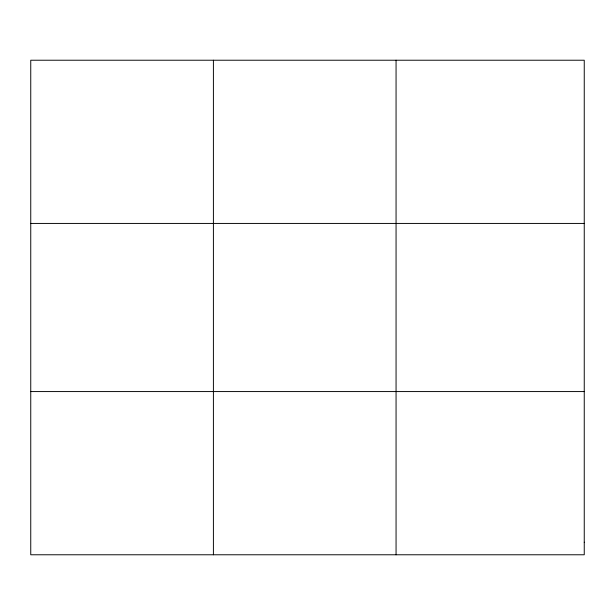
<?xml version="1.0" encoding="UTF-8"?>
<svg xmlns="http://www.w3.org/2000/svg" width="615" height="615" viewBox="0 0 615 615"><rect width="100%" height="100%" fill="white"/><g stroke="black" fill="none" stroke-linecap="round" stroke-linejoin="round"><path stroke-width="0.92" d="M213.405 554.776L213.405 60.224M396.06 554.776L396.06 60.224M30.75 223.429L584.25 223.429M30.75 391.571L584.25 391.571M584.25 542.222L584.25 554.776L30.75 554.776L30.75 60.224L584.25 60.224L584.25 542.222"/></g></svg>
